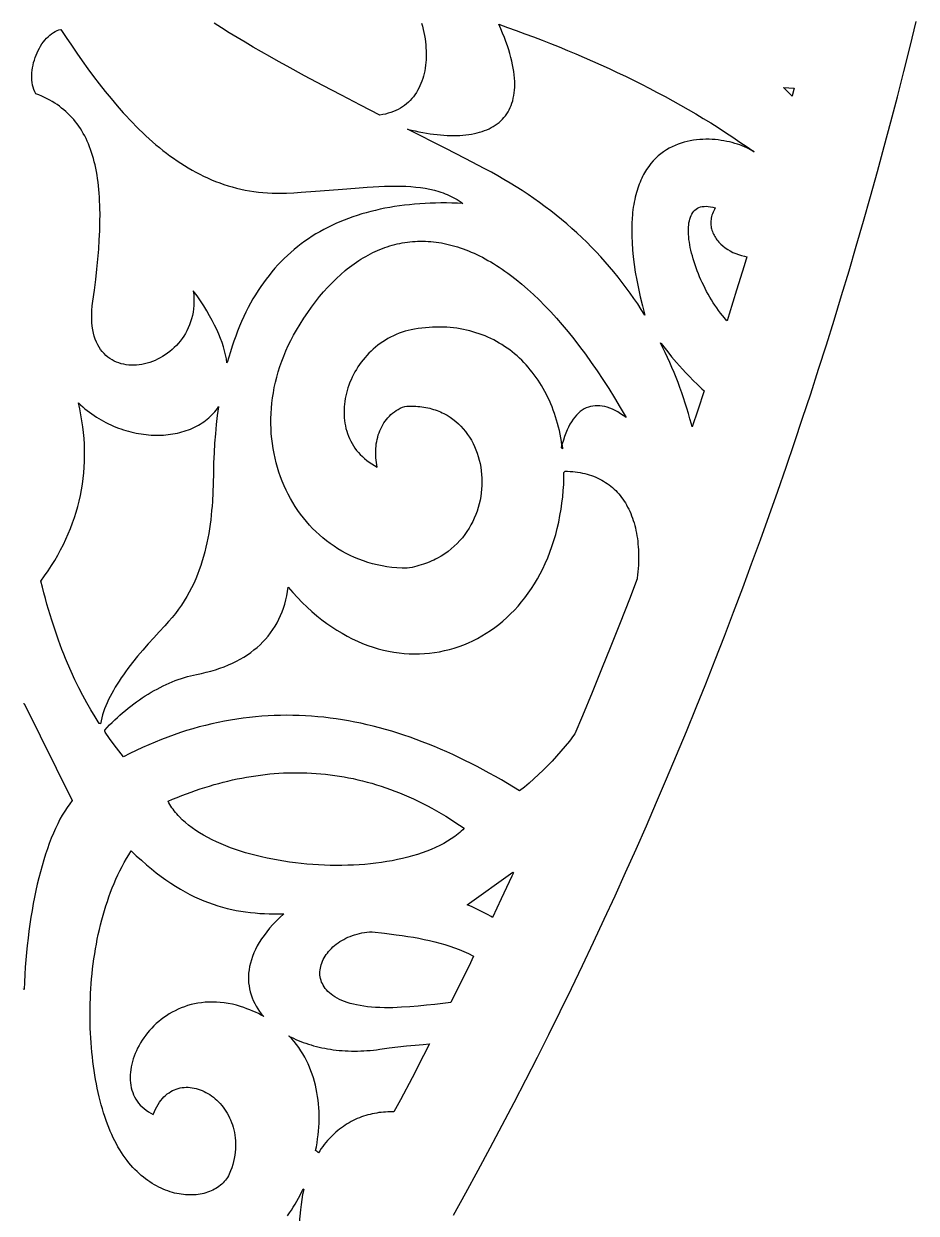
# Model space of a CAD drawing. Extents: x -204 to 204, y -600 to 600.
# Drawn here: x 0 to 175, y -475.9 to -242.7 of the extents above; entities that cross this region are included whole.
import ezdxf

# ---------------------------------------------------------------- set-up
doc = ezdxf.new("R2010")
doc.units = 0
doc.header["$MEASUREMENT"] = 0
doc.layers.add('LAYER_1', color=18, linetype='CONTINUOUS')

msp = doc.modelspace()

# ---------------------------------------------------------------- linework, layer by layer
at = {"layer": 'LAYER_1'}
for points in [[(78.03, -242.52), (78.19, -243.14), (78.35, -243.75), (78.48, -244.36), (78.6, -244.97), (78.7, -245.58), (78.78, -246.18), (78.84, -246.78), (78.89, -247.38), (78.92, -247.96), (78.93, -248.55), (78.93, -249.12), (78.91, -249.69), (78.87, -250.25), (78.81, -250.8), (78.73, -251.34), (78.64, -251.88), (78.53, -252.4), (78.4, -252.91), (78.25, -253.41), (78.09, -253.9), (77.91, -254.38), (77.71, -254.85), (77.49, -255.3), (77.25, -255.73), (77, -256.16), (76.72, -256.56), (76.43, -256.95), (76.12, -257.33), (75.79, -257.69), (75.45, -258.03), (75.08, -258.35), (74.7, -258.65), (74.29, -258.94), (73.87, -259.2), (73.43, -259.45), (72.98, -259.67), (72.5, -259.88), (72, -260.06), (71.49, -260.21), (70.95, -260.35), (70.4, -260.46), (69.83, -260.55), (66.03, -258.6), (62.3, -256.67), (58.65, -254.76), (55.09, -252.87), (51.63, -250.98), (49.93, -250.04), (48.26, -249.1), (46.61, -248.16), (44.99, -247.22), (43.4, -246.28), (41.84, -245.34), (40.3, -244.4), (38.8, -243.46), (37.32, -242.51)], [(84.29, -476.29), (86.72, -471.91), (89.12, -467.51), (91.49, -463.1), (93.84, -458.68), (96.17, -454.25), (98.47, -449.79), (100.74, -445.33), (102.99, -440.85), (105.22, -436.36), (107.42, -431.85), (109.59, -427.33), (111.74, -422.8), (113.87, -418.25), (115.97, -413.69), (118.05, -409.12), (120.1, -404.53), (122.12, -399.94), (124.13, -395.33), (126.1, -390.71), (128.05, -386.07), (129.98, -381.43), (131.88, -376.77), (133.76, -372.1), (135.61, -367.42), (137.44, -362.73), (139.24, -358.02), (141.02, -353.31), (142.77, -348.58), (144.5, -343.85), (146.21, -339.1), (147.88, -334.35), (149.54, -329.58), (151.17, -324.8), (152.77, -320.01), (154.35, -315.22), (155.9, -310.41), (157.43, -305.6), (158.94, -300.77), (160.42, -295.94), (161.87, -291.09), (163.3, -286.24), (164.71, -281.38), (166.09, -276.51), (167.44, -271.63), (168.77, -266.75), (170.08, -261.85), (171.36, -256.95), (172.61, -252.04), (173.84, -247.13), (175.05, -242.2)], [(-0.06, -375.96), (0, -375.97), (0.06, -375.96), (0.06, -375.97), (0.06, -375.96), (9.52, -394.99), (9.01, -395.64), (8.52, -396.33), (8.03, -397.07), (7.56, -397.85), (7.1, -398.68), (6.66, -399.55), (6.23, -400.45), (5.81, -401.4), (5.4, -402.38), (5.01, -403.39), (4.63, -404.44), (4.26, -405.53), (3.91, -406.64), (3.58, -407.79), (3.25, -408.96), (2.94, -410.16), (2.65, -411.39), (2.37, -412.64), (2.1, -413.92), (1.85, -415.22), (1.62, -416.54), (1.4, -417.87), (1.19, -419.23), (1, -420.61), (0.83, -422), (0.67, -423.4), (0.53, -424.82), (0.4, -426.25), (0.29, -427.68), (0.2, -429.13), (0.12, -430.59), (0.06, -432.05), (0.06, -431.93), (0, -432.05), (-0.06, -431.93)], [(51.76, -476.42), (52.14, -475.87), (52.51, -475.32), (52.86, -474.75), (53.21, -474.17), (53.55, -473.59), (53.87, -473), (54.18, -472.4), (54.49, -471.79), (54.78, -471.17), (54.91, -471.31), (54.7, -472.25), (54.53, -473.22), (54.38, -474.21), (54.25, -475.24), (53.42, -483.39)]]:
    msp.add_lwpolyline(points, dxfattribs=at)
for points in [[(8.31, -245.32), (9.35, -246.87), (10.41, -248.41), (11.48, -249.94), (12.57, -251.46), (13.68, -252.96), (14.8, -254.44), (15.95, -255.9), (17.12, -257.33), (18.3, -258.73), (19.51, -260.1), (20.12, -260.78), (20.74, -261.44), (21.37, -262.09), (22, -262.74), (22.64, -263.37), (23.28, -263.99), (23.93, -264.6), (24.59, -265.2), (25.25, -265.79), (25.92, -266.37), (26.59, -266.93), (27.28, -267.48), (27.97, -268.01), (28.67, -268.53), (29.37, -269.04), (30.08, -269.53), (30.8, -270.01), (31.53, -270.47), (32.26, -270.92), (33.01, -271.35), (33.76, -271.76), (34.51, -272.15), (35.28, -272.53), (36.06, -272.89), (36.84, -273.23), (37.63, -273.56), (38.43, -273.86), (39.24, -274.15), (40.06, -274.41), (40.88, -274.65), (41.72, -274.88), (42.56, -275.08), (43.42, -275.26), (44.28, -275.42), (45.15, -275.56), (46.03, -275.67), (46.92, -275.76), (47.82, -275.83), (48.74, -275.87), (49.66, -275.89), (50.59, -275.89), (51.53, -275.86), (52.99, -275.78), (54.43, -275.7), (57.22, -275.51), (59.91, -275.3), (62.49, -275.08), (64.97, -274.88), (67.35, -274.71), (68.5, -274.63), (69.63, -274.57), (70.73, -274.53), (71.81, -274.5), (72.87, -274.49), (73.91, -274.5), (74.92, -274.53), (75.91, -274.59), (76.88, -274.67), (77.82, -274.78), (78.75, -274.92), (79.65, -275.1), (80.53, -275.3), (81.39, -275.55), (81.82, -275.68), (82.23, -275.83), (82.65, -275.98), (83.06, -276.15), (83.46, -276.33), (83.86, -276.51), (84.25, -276.71), (84.64, -276.92), (85.02, -277.14), (85.4, -277.37), (85.78, -277.62), (86.15, -277.87), (85.05, -277.83), (83.97, -277.81), (82.89, -277.8), (81.83, -277.8), (80.77, -277.82), (79.73, -277.85), (78.7, -277.9), (77.67, -277.96), (76.66, -278.04), (75.66, -278.14), (74.67, -278.25), (73.7, -278.37), (72.73, -278.51), (71.77, -278.67), (70.83, -278.84), (69.9, -279.03), (68.97, -279.24), (68.06, -279.46), (67.16, -279.7), (66.28, -279.95), (65.4, -280.22), (64.54, -280.51), (63.69, -280.82), (62.85, -281.14), (62.02, -281.48), (61.2, -281.83), (60.4, -282.21), (59.61, -282.6), (58.83, -283), (58.06, -283.43), (57.31, -283.87), (56.57, -284.33), (55.84, -284.81), (55.12, -285.31), (54.42, -285.82), (53.73, -286.36), (53.05, -286.91), (52.38, -287.48), (51.73, -288.07), (51.09, -288.67), (50.47, -289.3), (49.86, -289.94), (49.26, -290.61), (48.67, -291.29), (48.1, -291.99), (47.54, -292.71), (47, -293.45), (46.47, -294.21), (45.95, -294.99), (45.45, -295.79), (44.96, -296.61), (44.49, -297.45), (44.03, -298.31), (43.58, -299.19), (43.15, -300.09), (42.73, -301.01), (42.33, -301.95), (41.94, -302.91), (41.57, -303.89), (41.21, -304.89), (40.86, -305.91), (40.53, -306.96), (40.22, -308.02), (39.92, -309.11), (39.86, -309.12), (39.74, -308.37), (39.58, -307.6), (39.39, -306.82), (39.16, -306.02), (38.89, -305.19), (38.59, -304.36), (38.24, -303.5), (37.86, -302.63), (37.43, -301.73), (36.97, -300.83), (36.46, -299.9), (35.9, -298.96), (35.31, -297.99), (34.66, -297.02), (33.98, -296.02), (33.24, -295.01), (33.33, -295.75), (33.37, -296.48), (33.38, -297.19), (33.35, -297.89), (33.29, -298.57), (33.2, -299.23), (33.07, -299.88), (32.91, -300.51), (32.73, -301.12), (32.51, -301.71), (32.27, -302.28), (32, -302.84), (31.71, -303.38), (31.39, -303.89), (31.06, -304.39), (30.7, -304.87), (30.32, -305.32), (29.93, -305.76), (29.51, -306.17), (29.08, -306.56), (28.64, -306.93), (28.18, -307.28), (27.71, -307.6), (27.24, -307.91), (26.75, -308.18), (26.25, -308.44), (25.75, -308.67), (25.24, -308.88), (24.72, -309.06), (24.2, -309.21), (23.68, -309.34), (23.16, -309.45), (22.64, -309.53), (22.12, -309.58), (21.61, -309.61), (21.1, -309.6), (20.59, -309.58), (20.09, -309.52), (19.6, -309.43), (19.12, -309.32), (18.65, -309.17), (18.19, -309), (17.74, -308.8), (17.31, -308.57), (16.89, -308.31), (16.49, -308.01), (16.1, -307.69), (15.74, -307.33), (15.4, -306.94), (15.08, -306.52), (14.78, -306.07), (14.5, -305.59), (14.25, -305.07), (14.03, -304.52), (13.83, -303.93), (13.67, -303.31), (13.53, -302.66), (13.43, -301.97), (13.36, -301.24), (13.32, -300.48), (13.32, -299.69), (13.36, -298.86), (13.43, -297.99), (13.54, -297.08), (13.84, -294.92), (14.1, -292.82), (14.33, -290.78), (14.53, -288.8), (14.69, -286.88), (14.81, -285.03), (14.89, -283.24), (14.94, -281.5), (14.95, -279.83), (14.94, -279.01), (14.91, -278.21), (14.88, -277.42), (14.84, -276.65), (14.79, -275.89), (14.73, -275.15), (14.65, -274.42), (14.57, -273.71), (14.47, -273.01), (14.37, -272.32), (14.25, -271.65), (14.12, -270.99), (13.98, -270.34), (13.83, -269.71), (13.67, -269.09), (13.5, -268.49), (13.31, -267.9), (13.11, -267.32), (12.91, -266.76), (12.68, -266.21), (12.45, -265.67), (12.21, -265.15), (11.95, -264.64), (11.68, -264.14), (11.4, -263.66), (11.1, -263.18), (10.79, -262.73), (10.47, -262.28), (10.14, -261.85), (9.79, -261.43), (9.43, -261.02), (9.06, -260.62), (8.67, -260.24), (8.27, -259.87), (7.86, -259.51), (7.43, -259.17), (6.99, -258.83), (6.53, -258.51), (6.06, -258.2), (5.58, -257.91), (5.08, -257.62), (4.57, -257.35), (4.05, -257.09), (3.51, -256.84), (2.95, -256.6), (2.38, -256.37), (2.17, -255.97), (2, -255.55), (1.86, -255.11), (1.74, -254.66), (1.66, -254.19), (1.6, -253.72), (1.57, -253.24), (1.57, -252.75), (1.59, -252.25), (1.64, -251.76), (1.71, -251.26), (1.81, -250.76), (1.93, -250.26), (2.07, -249.77), (2.23, -249.29), (2.41, -248.81), (2.61, -248.34), (2.82, -247.89), (3.06, -247.44), (3.31, -247.02), (3.57, -246.61), (3.85, -246.22), (4.15, -245.85), (4.46, -245.5), (4.78, -245.18), (5.11, -244.88), (5.45, -244.62), (5.8, -244.38), (6.16, -244.18), (6.53, -244), (6.9, -243.87), (7.28, -243.77)], [(94.89, -243.36), (96.6, -243.97), (98.29, -244.6), (99.98, -245.23), (101.67, -245.88), (103.34, -246.53), (105, -247.2), (106.66, -247.88), (108.31, -248.57), (109.95, -249.27), (111.58, -249.98), (113.2, -250.71), (114.81, -251.44), (116.41, -252.19), (118, -252.95), (119.58, -253.72), (121.14, -254.5), (122.7, -255.3), (124.25, -256.11), (125.78, -256.93), (127.31, -257.76), (128.82, -258.6), (130.32, -259.46), (131.81, -260.33), (133.28, -261.22), (134.75, -262.11), (136.2, -263.02), (137.63, -263.95), (139.06, -264.89), (140.47, -265.84), (141.86, -266.8), (143.24, -267.78), (142.92, -267.57), (142.57, -267.37), (142.19, -267.16), (141.8, -266.97), (141.37, -266.78), (140.93, -266.6), (140.47, -266.42), (139.98, -266.26), (139.49, -266.1), (138.97, -265.96), (138.44, -265.83), (137.89, -265.71), (137.34, -265.6), (136.77, -265.51), (136.19, -265.43), (135.6, -265.37), (135.01, -265.33), (134.41, -265.31), (133.8, -265.3), (133.19, -265.32), (132.58, -265.35), (131.97, -265.41), (131.35, -265.49), (130.74, -265.6), (130.13, -265.73), (129.53, -265.88), (128.93, -266.06), (128.33, -266.27), (127.75, -266.51), (127.17, -266.77), (126.6, -267.07), (126.05, -267.4), (125.5, -267.75), (124.97, -268.15), (124.46, -268.57), (123.96, -269.03), (123.48, -269.53), (123.02, -270.06), (122.58, -270.63), (122.16, -271.24), (121.96, -271.56), (121.76, -271.89), (121.58, -272.23), (121.39, -272.58), (121.22, -272.94), (121.05, -273.31), (120.88, -273.69), (120.72, -274.08), (120.57, -274.48), (120.43, -274.9), (120.3, -275.32), (120.17, -275.76), (120.05, -276.2), (119.93, -276.66), (119.83, -277.13), (119.73, -277.61), (119.64, -278.1), (119.56, -278.61), (119.49, -279.12), (119.43, -279.65), (119.37, -280.19), (119.33, -280.74), (119.27, -281.89), (119.24, -283.08), (119.25, -284.32), (119.31, -285.62), (119.4, -286.97), (119.54, -288.37), (119.73, -289.83), (119.95, -291.34), (120.23, -292.91), (120.55, -294.54), (120.92, -296.23), (121.35, -297.98), (121.82, -299.78), (121.13, -298.69), (120.42, -297.6), (119.69, -296.53), (118.94, -295.46), (118.17, -294.41), (117.39, -293.37), (116.58, -292.35), (115.76, -291.33), (114.92, -290.33), (114.06, -289.34), (113.18, -288.36), (112.28, -287.4), (111.36, -286.45), (110.43, -285.51), (109.47, -284.59), (108.5, -283.68), (107.51, -282.79), (106.5, -281.9), (105.47, -281.04), (104.42, -280.18), (103.36, -279.34), (102.28, -278.52), (101.18, -277.71), (100.06, -276.91), (98.92, -276.13), (97.76, -275.37), (96.59, -274.62), (95.4, -273.88), (94.19, -273.17), (92.96, -272.46), (91.71, -271.78), (90.45, -271.11), (86.59, -269.1), (82.76, -267.14), (75.26, -263.32), (75.26, -263.32), (76.02, -263.5), (76.77, -263.67), (77.52, -263.83), (78.25, -263.97), (78.97, -264.1), (79.68, -264.21), (80.38, -264.31), (81.07, -264.39), (81.74, -264.46), (82.41, -264.51), (83.07, -264.55), (83.71, -264.57), (84.34, -264.58), (84.96, -264.57), (85.56, -264.55), (86.15, -264.51), (86.73, -264.45), (87.29, -264.38), (87.84, -264.29), (88.38, -264.19), (88.9, -264.07), (89.4, -263.93), (89.89, -263.78), (90.37, -263.61), (90.82, -263.43), (91.27, -263.23), (91.69, -263.01), (92.1, -262.78), (92.49, -262.53), (92.87, -262.26), (93.22, -261.98), (93.56, -261.68), (93.88, -261.36), (94.19, -261.03), (94.47, -260.68), (94.73, -260.31), (94.98, -259.93), (95.2, -259.52), (95.41, -259.1), (95.59, -258.67), (95.76, -258.21), (95.9, -257.74), (96.02, -257.25), (96.12, -256.74), (96.2, -256.22), (96.26, -255.67), (96.29, -255.11), (96.31, -254.53), (96.3, -253.94), (96.26, -253.32), (96.2, -252.69), (96.12, -252.03), (96.02, -251.36), (95.89, -250.68), (95.73, -249.97), (95.55, -249.24), (95.35, -248.5), (95.12, -247.73), (94.86, -246.95), (94.58, -246.15), (94.27, -245.33), (93.93, -244.49), (93.57, -243.63), (93.18, -242.75)], [(151.12, -255.31), (150.74, -256.75), (150.71, -256.84), (150.67, -256.8), (149.84, -256), (149.01, -255.18)], [(134.25, -278.47), (134.68, -278.53), (135.14, -278.63), (135.63, -278.77), (135.47, -279.06), (135.32, -279.35), (135.2, -279.63), (135.09, -279.92), (134.99, -280.2), (134.92, -280.48), (134.86, -280.76), (134.81, -281.04), (134.78, -281.31), (134.77, -281.59), (134.77, -281.86), (134.79, -282.12), (134.82, -282.38), (134.86, -282.64), (134.92, -282.9), (134.99, -283.15), (135.07, -283.4), (135.16, -283.65), (135.27, -283.89), (135.39, -284.13), (135.52, -284.36), (135.66, -284.59), (135.81, -284.81), (135.97, -285.03), (136.14, -285.24), (136.32, -285.45), (136.51, -285.65), (136.71, -285.85), (137.13, -286.22), (137.59, -286.58), (138.07, -286.9), (138.58, -287.21), (139.11, -287.48), (139.65, -287.72), (140.22, -287.93), (140.8, -288.11), (141.39, -288.26), (141.81, -288.34), (141.28, -290.13), (139.83, -294.87), (138.35, -299.59), (137.94, -300.9), (137.8, -300.76), (137.42, -300.31), (137.03, -299.85), (136.66, -299.38), (136.29, -298.89), (135.93, -298.39), (135.58, -297.87), (135.23, -297.35), (134.9, -296.81), (134.57, -296.26), (134.25, -295.71), (133.94, -295.14), (133.65, -294.58), (133.36, -294), (133.08, -293.42), (132.82, -292.84), (132.56, -292.26), (132.32, -291.67), (132.09, -291.09), (131.87, -290.5), (131.67, -289.92), (131.48, -289.34), (131.3, -288.76), (131.14, -288.19), (130.99, -287.63), (130.86, -287.07), (130.74, -286.52), (130.63, -285.98), (130.55, -285.45), (130.48, -284.93), (130.42, -284.42), (130.39, -283.93), (130.37, -283.45), (130.37, -282.99), (130.39, -282.54), (130.42, -282.11), (130.48, -281.7), (130.55, -281.31), (130.65, -280.94), (130.76, -280.59), (130.89, -280.26), (131.05, -279.96), (131.23, -279.68), (131.43, -279.42), (131.65, -279.2), (131.89, -279), (132.16, -278.83), (132.44, -278.69), (132.76, -278.58), (133.09, -278.5), (133.45, -278.46), (133.84, -278.45)], [(78.28, -285.3), (78.79, -285.31), (79.3, -285.33), (79.82, -285.37), (80.34, -285.42), (80.86, -285.48), (81.38, -285.55), (81.91, -285.64), (82.43, -285.74), (82.96, -285.85), (83.49, -285.98), (84.02, -286.11), (84.55, -286.26), (85.08, -286.42), (85.62, -286.6), (86.16, -286.78), (86.69, -286.98), (87.23, -287.2), (87.77, -287.42), (88.32, -287.66), (88.86, -287.91), (89.41, -288.18), (89.95, -288.45), (90.5, -288.74), (91.05, -289.05), (91.6, -289.36), (92.15, -289.69), (92.7, -290.04), (93.25, -290.39), (93.81, -290.76), (94.36, -291.15), (94.92, -291.54), (95.47, -291.95), (96.59, -292.81), (97.71, -293.73), (98.83, -294.7), (99.96, -295.72), (101.09, -296.8), (102.22, -297.94), (103.35, -299.13), (104.48, -300.38), (105.62, -301.68), (106.76, -303.05), (107.89, -304.46), (109.03, -305.94), (110.17, -307.48), (111.31, -309.07), (112.46, -310.72), (113.6, -312.43), (114.74, -314.2), (115.87, -316.03), (117.01, -317.92), (118.15, -319.87), (117.6, -319.48), (117.06, -319.12), (116.52, -318.79), (115.99, -318.51), (115.47, -318.26), (114.96, -318.05), (114.45, -317.87), (113.95, -317.74), (113.47, -317.64), (112.99, -317.58), (112.52, -317.55), (112.06, -317.57), (111.61, -317.62), (111.17, -317.71), (110.74, -317.84), (110.33, -318), (109.92, -318.2), (109.53, -318.44), (109.15, -318.72), (108.78, -319.04), (108.42, -319.39), (108.08, -319.79), (107.75, -320.22), (107.43, -320.69), (107.13, -321.19), (106.84, -321.74), (106.57, -322.32), (106.31, -322.94), (106.07, -323.6), (105.84, -324.3), (105.63, -325.04), (105.57, -325.27), (105.47, -324.56), (105.34, -323.85), (105.2, -323.14), (105.05, -322.44), (104.88, -321.74), (104.7, -321.06), (104.51, -320.39), (104.31, -319.72), (104.09, -319.07), (103.86, -318.42), (103.61, -317.79), (103.36, -317.16), (103.09, -316.54), (102.81, -315.94), (102.52, -315.34), (102.21, -314.76), (101.89, -314.19), (101.56, -313.62), (101.22, -313.07), (100.87, -312.53), (100.51, -312), (100.14, -311.49), (99.75, -310.98), (99.35, -310.49), (98.95, -310.01), (98.53, -309.54), (98.1, -309.09), (97.66, -308.64), (97.21, -308.21), (96.75, -307.8), (96.28, -307.39), (95.8, -307), (95.31, -306.63), (94.81, -306.26), (94.3, -305.92), (93.78, -305.58), (93.25, -305.26), (92.71, -304.96), (92.17, -304.67), (91.61, -304.39), (91.05, -304.13), (90.47, -303.88), (89.89, -303.65), (89.3, -303.44), (88.7, -303.24), (88.09, -303.06), (87.48, -302.89), (86.85, -302.74), (86.22, -302.6), (85.58, -302.49), (84.94, -302.38), (84.28, -302.3), (83.62, -302.23), (82.95, -302.18), (82.27, -302.15), (81.59, -302.14), (80.9, -302.14), (80.2, -302.16), (79.5, -302.2), (78.79, -302.26), (78.07, -302.34), (77.35, -302.43), (76.62, -302.55), (75.99, -302.66), (75.38, -302.81), (74.78, -302.97), (74.19, -303.15), (73.61, -303.36), (73.05, -303.59), (72.5, -303.84), (71.96, -304.1), (71.43, -304.39), (70.92, -304.69), (70.42, -305.01), (69.93, -305.35), (69.46, -305.7), (69, -306.07), (68.55, -306.45), (68.12, -306.84), (67.71, -307.25), (67.31, -307.68), (66.93, -308.11), (66.56, -308.56), (66.2, -309.01), (65.87, -309.48), (65.55, -309.96), (65.24, -310.44), (64.95, -310.93), (64.68, -311.43), (64.43, -311.94), (64.19, -312.46), (63.98, -312.97), (63.77, -313.5), (63.59, -314.03), (63.43, -314.56), (63.28, -315.09), (63.16, -315.63), (63.05, -316.17), (62.96, -316.71), (62.89, -317.25), (62.85, -317.79), (62.82, -318.33), (62.81, -318.87), (62.82, -319.4), (62.86, -319.94), (62.91, -320.47), (62.99, -320.99), (63.08, -321.51), (63.2, -322.03), (63.34, -322.53), (63.51, -323.04), (63.69, -323.53), (63.9, -324.02), (64.13, -324.5), (64.38, -324.96), (64.66, -325.42), (64.96, -325.87), (65.29, -326.31), (65.64, -326.73), (66.01, -327.14), (66.41, -327.54), (66.83, -327.92), (67.28, -328.29), (67.75, -328.65), (68.25, -328.99), (68.78, -329.31), (69.33, -329.62), (69.24, -329.16), (69.16, -328.7), (69.11, -328.24), (69.07, -327.78), (69.04, -327.32), (69.03, -326.86), (69.04, -326.4), (69.06, -325.94), (69.1, -325.49), (69.15, -325.04), (69.23, -324.6), (69.32, -324.16), (69.42, -323.73), (69.54, -323.3), (69.68, -322.89), (69.84, -322.48), (70.01, -322.08), (70.2, -321.69), (70.41, -321.31), (70.63, -320.94), (70.88, -320.59), (71.14, -320.24), (71.41, -319.92), (71.71, -319.6), (72.02, -319.3), (72.35, -319.02), (72.7, -318.75), (73.07, -318.5), (73.45, -318.27), (73.85, -318.06), (74.28, -317.86), (74.72, -317.69), (75.16, -317.66), (75.6, -317.65), (76.03, -317.64), (76.46, -317.65), (76.88, -317.67), (77.29, -317.69), (77.7, -317.73), (78.1, -317.78), (78.49, -317.84), (78.88, -317.91), (79.26, -317.98), (79.63, -318.07), (80, -318.17), (80.36, -318.28), (80.72, -318.39), (81.07, -318.52), (81.41, -318.65), (81.74, -318.79), (82.07, -318.94), (82.39, -319.1), (83.02, -319.44), (83.62, -319.81), (84.19, -320.21), (84.74, -320.64), (85.25, -321.1), (85.75, -321.58), (86.21, -322.09), (86.65, -322.62), (87.06, -323.18), (87.44, -323.75), (87.79, -324.34), (88.12, -324.95), (88.42, -325.58), (88.69, -326.22), (88.93, -326.88), (89.15, -327.55), (89.34, -328.23), (89.49, -328.92), (89.62, -329.62), (89.73, -330.33), (89.8, -331.04), (89.84, -331.76), (89.86, -332.48), (89.84, -333.21), (89.8, -333.93), (89.72, -334.65), (89.62, -335.38), (89.49, -336.1), (89.32, -336.81), (89.13, -337.52), (88.91, -338.22), (88.65, -338.92), (88.37, -339.6), (88.06, -340.28), (87.71, -340.94), (87.34, -341.59), (86.93, -342.22), (86.5, -342.84), (86.03, -343.44), (85.53, -344.02), (85, -344.58), (84.44, -345.12), (83.85, -345.63), (83.22, -346.13), (82.56, -346.59), (81.88, -347.04), (81.16, -347.45), (80.78, -347.64), (80.4, -347.83), (80.01, -348.01), (79.62, -348.18), (79.21, -348.35), (78.8, -348.5), (78.38, -348.65), (77.95, -348.79), (77.51, -348.92), (77.07, -349.04), (76.62, -349.16), (76.15, -349.26), (75.68, -349.36), (75.21, -349.44), (74.19, -349.42), (73.19, -349.36), (72.2, -349.26), (71.23, -349.13), (70.28, -348.97), (69.33, -348.77), (68.41, -348.54), (67.5, -348.28), (66.61, -347.99), (65.73, -347.67), (64.87, -347.31), (64.03, -346.93), (63.21, -346.52), (62.4, -346.08), (61.62, -345.61), (60.85, -345.11), (60.1, -344.59), (59.37, -344.05), (58.66, -343.48), (57.98, -342.88), (57.31, -342.26), (56.66, -341.62), (56.04, -340.96), (55.44, -340.27), (54.86, -339.57), (54.3, -338.84), (53.76, -338.09), (53.25, -337.33), (52.77, -336.55), (52.3, -335.75), (51.87, -334.93), (51.45, -334.1), (51.06, -333.25), (50.7, -332.38), (50.36, -331.5), (50.05, -330.61), (49.77, -329.7), (49.51, -328.79), (49.28, -327.86), (49.08, -326.92), (48.9, -325.97), (48.76, -325), (48.64, -324.03), (48.55, -323.06), (48.5, -322.07), (48.47, -321.08), (48.47, -320.08), (48.5, -319.07), (48.57, -318.06), (48.66, -317.05), (48.79, -316.03), (48.95, -315.01), (49.14, -313.98), (49.36, -312.96), (49.62, -311.93), (49.91, -310.9), (50.24, -309.87), (50.59, -308.85), (50.99, -307.82), (51.42, -306.8), (51.88, -305.78), (52.38, -304.76), (52.92, -303.75), (53.49, -302.74), (54.21, -301.54), (54.94, -300.39), (55.69, -299.27), (56.46, -298.2), (57.23, -297.16), (58.02, -296.17), (58.82, -295.21), (59.64, -294.3), (60.47, -293.43), (61.31, -292.6), (62.16, -291.82), (63.03, -291.07), (63.46, -290.72), (63.9, -290.38), (64.35, -290.04), (64.79, -289.72), (65.24, -289.41), (65.69, -289.11), (66.14, -288.82), (66.6, -288.54), (67.06, -288.27), (67.52, -288.02), (67.99, -287.77), (68.45, -287.54), (68.92, -287.32), (69.39, -287.1), (69.87, -286.9), (70.34, -286.72), (70.82, -286.54), (71.3, -286.37), (71.79, -286.22), (72.27, -286.08), (72.76, -285.95), (73.25, -285.83), (73.75, -285.72), (74.24, -285.63), (74.74, -285.54), (75.24, -285.47), (75.74, -285.41), (76.24, -285.37), (76.75, -285.33), (77.25, -285.31), (77.76, -285.29)], [(124.94, -305.26), (125.02, -305.34), (125.29, -305.68), (126.31, -307.01), (127.08, -307.98), (128.04, -309.11), (128.59, -309.74), (129.19, -310.41), (129.85, -311.11), (130.55, -311.84), (131.31, -312.61), (132.13, -313.4), (133, -314.22), (133.48, -314.65), (132.22, -318.4), (131.08, -321.73), (130.94, -321.16), (130.66, -320.12), (130.36, -319.08), (130.06, -318.05), (129.74, -317.03), (129.4, -316.01), (129.06, -315), (128.7, -314), (128.33, -313), (127.94, -312.01), (127.55, -311.02), (127.14, -310.04), (126.71, -309.07), (126.28, -308.1), (125.83, -307.14), (125.37, -306.19), (124.89, -305.25), (124.91, -305.25)], [(11.13, -317.41), (11.55, -317.78), (11.99, -318.15), (12.43, -318.5), (12.87, -318.84), (13.32, -319.16), (13.78, -319.48), (14.24, -319.78), (14.7, -320.07), (15.17, -320.34), (15.65, -320.6), (16.12, -320.86), (16.61, -321.1), (17.09, -321.32), (17.57, -321.54), (18.06, -321.74), (18.55, -321.93), (19.05, -322.11), (19.54, -322.27), (20.04, -322.43), (20.53, -322.57), (21.03, -322.7), (21.52, -322.82), (22.02, -322.92), (22.52, -323.02), (23.01, -323.1), (23.51, -323.17), (24, -323.23), (24.49, -323.27), (24.98, -323.31), (25.47, -323.33), (25.95, -323.34), (26.43, -323.34), (26.91, -323.33), (27.39, -323.31), (27.86, -323.27), (28.32, -323.22), (28.79, -323.17), (29.24, -323.1), (29.7, -323.01), (30.14, -322.92), (30.58, -322.82), (31.02, -322.7), (31.45, -322.58), (31.87, -322.44), (32.29, -322.29), (32.69, -322.13), (33.09, -321.96), (33.49, -321.78), (33.87, -321.59), (34.25, -321.38), (34.61, -321.17), (34.97, -320.94), (35.32, -320.7), (35.66, -320.45), (35.98, -320.19), (36.3, -319.92), (36.61, -319.64), (36.9, -319.35), (37.19, -319.05), (37.46, -318.74), (37.72, -318.41), (37.97, -318.08), (38.18, -317.77), (37.95, -319.46), (37.75, -321.24), (37.58, -323.06), (37.43, -324.93), (37.32, -326.83), (37.24, -328.78), (37.18, -330.77), (37.16, -332.81), (37.09, -334.56), (36.99, -336.33), (36.93, -337.23), (36.85, -338.12), (36.77, -339.02), (36.67, -339.91), (36.55, -340.81), (36.42, -341.71), (36.28, -342.61), (36.12, -343.52), (35.93, -344.42), (35.74, -345.31), (35.52, -346.21), (35.27, -347.11), (35.01, -348), (34.72, -348.89), (34.41, -349.77), (34.08, -350.65), (33.72, -351.53), (33.33, -352.4), (32.91, -353.26), (32.46, -354.12), (31.98, -354.97), (31.47, -355.82), (30.93, -356.65), (30.35, -357.48), (29.74, -358.3), (29.09, -359.11), (28.41, -359.91), (27.69, -360.7), (26.58, -361.88), (25.48, -363.07), (24.4, -364.28), (23.35, -365.48), (22.33, -366.7), (21.35, -367.91), (20.42, -369.13), (19.97, -369.74), (19.53, -370.35), (19.11, -370.96), (18.71, -371.57), (18.32, -372.18), (17.94, -372.79), (17.59, -373.39), (17.25, -374), (16.93, -374.61), (16.63, -375.21), (16.35, -375.81), (16.09, -376.42), (15.86, -377.02), (15.64, -377.61), (15.45, -378.21), (15.29, -378.8), (15.15, -379.39), (15.03, -379.98), (14.91, -379.91), (14.79, -379.86), (13.97, -378.56), (13.15, -377.21), (12.35, -375.82), (11.57, -374.38), (10.79, -372.88), (10.03, -371.33), (9.29, -369.71), (8.56, -368.03), (8.2, -367.17), (7.84, -366.29), (7.49, -365.39), (7.15, -364.47), (6.81, -363.54), (6.47, -362.59), (6.14, -361.61), (5.81, -360.62), (5.48, -359.61), (5.16, -358.58), (4.85, -357.53), (4.54, -356.46), (4.24, -355.37), (3.94, -354.26), (3.65, -353.12), (3.36, -351.96), (4.08, -350.95), (4.78, -349.94), (5.44, -348.91), (6.06, -347.89), (6.66, -346.86), (7.23, -345.82), (7.76, -344.78), (8.26, -343.73), (8.73, -342.68), (9.16, -341.62), (9.57, -340.56), (9.94, -339.49), (10.28, -338.41), (10.59, -337.34), (10.87, -336.25), (11.12, -335.16), (11.33, -334.07), (11.51, -332.97), (11.66, -331.86), (11.78, -330.75), (11.87, -329.64), (11.92, -328.51), (11.94, -327.39), (11.93, -326.26), (11.89, -325.12), (11.82, -323.98), (11.71, -322.83), (11.58, -321.68), (11.41, -320.52), (11.21, -319.36), (10.97, -318.19), (10.71, -317.02)], [(38.21, -317.73), (38.18, -317.77), (38.19, -317.72)], [(105.58, -325.29), (105.67, -326.02), (105.44, -325.81), (105.57, -325.27)], [(106.67, -330.41), (107.18, -330.44), (107.67, -330.47), (108.16, -330.52), (108.64, -330.59), (109.11, -330.67), (109.58, -330.76), (110.03, -330.86), (110.48, -330.98), (110.92, -331.11), (111.34, -331.25), (111.77, -331.4), (112.18, -331.57), (112.58, -331.75), (112.97, -331.94), (113.36, -332.15), (113.74, -332.36), (114.1, -332.59), (114.46, -332.83), (114.81, -333.09), (115.15, -333.35), (115.48, -333.63), (115.8, -333.92), (116.11, -334.22), (116.41, -334.53), (116.7, -334.85), (116.98, -335.18), (117.25, -335.53), (117.51, -335.89), (117.76, -336.26), (118, -336.63), (118.23, -337.02), (118.45, -337.43), (118.66, -337.84), (118.86, -338.26), (119.05, -338.69), (119.23, -339.14), (119.4, -339.59), (119.55, -340.06), (119.7, -340.53), (119.84, -341.02), (119.96, -341.51), (120.07, -342.02), (120.18, -342.53), (120.27, -343.06), (120.35, -343.59), (120.42, -344.14), (120.47, -344.69), (120.52, -345.26), (120.55, -345.83), (120.58, -346.42), (120.59, -347.01), (120.59, -347.61), (120.57, -348.22), (120.55, -348.84), (120.51, -349.47), (120.46, -350.11), (120.4, -350.75), (120.33, -351.41), (120.32, -351.52), (118.79, -355.52), (117, -360.11), (115.18, -364.69), (113.35, -369.26), (111.49, -373.81), (109.6, -378.36), (108.12, -381.88), (107.83, -382.27), (107.02, -383.32), (106.19, -384.35), (105.35, -385.34), (104.49, -386.31), (103.63, -387.26), (102.75, -388.17), (101.85, -389.06), (100.95, -389.92), (100.04, -390.76), (99.12, -391.57), (98.19, -392.36), (97.25, -393.12), (96.06, -392.38), (94.88, -391.66), (93.69, -390.96), (92.5, -390.28), (91.31, -389.61), (90.12, -388.96), (88.93, -388.33), (87.74, -387.71), (86.54, -387.12), (85.35, -386.54), (84.16, -385.98), (82.96, -385.43), (81.76, -384.91), (80.57, -384.4), (79.37, -383.92), (78.17, -383.45), (76.97, -383), (75.77, -382.57), (74.57, -382.16), (73.37, -381.77), (72.17, -381.4), (70.96, -381.05), (69.76, -380.72), (68.55, -380.41), (67.35, -380.12), (66.14, -379.85), (64.93, -379.6), (63.72, -379.37), (62.51, -379.16), (61.3, -378.98), (60.09, -378.81), (58.88, -378.67), (57.66, -378.55), (56.45, -378.45), (55.23, -378.37), (54.02, -378.32), (52.8, -378.29), (51.58, -378.28), (50.36, -378.29), (49.14, -378.32), (47.92, -378.38), (46.7, -378.46), (45.47, -378.56), (44.25, -378.69), (43.02, -378.84), (41.8, -379.02), (40.57, -379.22), (39.34, -379.44), (38.11, -379.69), (36.88, -379.96), (35.65, -380.25), (34.41, -380.57), (33.18, -380.92), (31.94, -381.29), (30.71, -381.68), (29.47, -382.11), (28.23, -382.55), (26.99, -383.02), (25.75, -383.52), (24.51, -384.04), (23.26, -384.59), (22.02, -385.17), (20.77, -385.77), (19.53, -386.4), (18.62, -385.25), (17.72, -384.07), (16.83, -382.85), (15.95, -381.6), (15.92, -381.39), (15.88, -381.2), (16.36, -380.68), (16.84, -380.18), (17.33, -379.68), (17.84, -379.19), (18.35, -378.71), (18.86, -378.24), (19.39, -377.78), (19.92, -377.33), (20.46, -376.89), (21.01, -376.46), (21.56, -376.04), (22.12, -375.63), (22.68, -375.24), (23.25, -374.85), (23.82, -374.48), (24.4, -374.12), (24.98, -373.77), (25.56, -373.44), (26.15, -373.12), (26.74, -372.81), (27.33, -372.51), (27.92, -372.23), (28.52, -371.97), (29.11, -371.72), (29.71, -371.48), (30.31, -371.26), (30.91, -371.05), (31.51, -370.87), (32.11, -370.69), (32.7, -370.54), (33.3, -370.4), (33.9, -370.27), (34.86, -370.08), (35.8, -369.85), (36.71, -369.61), (37.6, -369.35), (38.47, -369.06), (39.31, -368.75), (40.13, -368.41), (40.93, -368.06), (41.7, -367.68), (42.44, -367.29), (43.16, -366.86), (43.85, -366.42), (44.51, -365.96), (45.15, -365.47), (45.76, -364.97), (46.35, -364.44), (46.91, -363.89), (47.44, -363.32), (47.94, -362.73), (48.42, -362.11), (48.86, -361.48), (49.28, -360.82), (49.67, -360.15), (50.03, -359.45), (50.37, -358.73), (50.67, -357.99), (50.94, -357.24), (51.19, -356.46), (51.4, -355.66), (51.58, -354.84), (51.74, -354), (51.86, -353.14), (52.77, -354.19), (53.69, -355.19), (54.62, -356.15), (55.57, -357.06), (56.52, -357.93), (57.49, -358.75), (58.46, -359.53), (59.44, -360.26), (60.43, -360.95), (61.42, -361.6), (62.42, -362.2), (63.43, -362.76), (64.44, -363.27), (65.45, -363.75), (66.46, -364.18), (67.48, -364.57), (68.5, -364.92), (69.52, -365.22), (70.54, -365.49), (71.56, -365.71), (72.58, -365.9), (73.6, -366.04), (74.61, -366.15), (75.62, -366.21), (76.63, -366.24), (77.63, -366.23), (78.62, -366.18), (79.61, -366.09), (80.59, -365.97), (81.57, -365.8), (82.53, -365.6), (83.49, -365.37), (84.44, -365.09), (85.37, -364.79), (86.29, -364.44), (87.21, -364.06), (88.11, -363.65), (88.99, -363.2), (89.86, -362.71), (90.72, -362.19), (91.56, -361.64), (92.38, -361.06), (93.19, -360.44), (93.98, -359.79), (94.75, -359.1), (95.5, -358.39), (96.23, -357.64), (96.95, -356.86), (97.64, -356.05), (98.3, -355.21), (98.95, -354.34), (99.57, -353.43), (100.16, -352.5), (100.74, -351.54), (101.28, -350.55), (101.8, -349.53), (102.3, -348.48), (102.76, -347.4), (103.2, -346.3), (103.6, -345.17), (103.98, -344.01), (104.33, -342.82), (104.64, -341.61), (104.92, -340.37), (105.17, -339.12), (105.39, -337.87), (105.57, -336.64), (105.71, -335.42), (105.83, -334.22), (105.9, -333.02), (105.95, -331.84), (105.96, -330.68), (106.16, -330.4)], [(54.6, -389.54), (55.52, -389.57), (56.43, -389.61), (57.34, -389.67), (58.25, -389.74), (59.16, -389.83), (60.07, -389.93), (60.98, -390.06), (61.9, -390.19), (62.81, -390.35), (63.72, -390.52), (64.63, -390.7), (65.54, -390.91), (66.45, -391.13), (67.36, -391.37), (68.27, -391.62), (69.18, -391.89), (70.09, -392.18), (71, -392.49), (71.91, -392.81), (72.81, -393.15), (73.72, -393.51), (74.63, -393.89), (75.54, -394.28), (76.44, -394.69), (77.35, -395.12), (78.25, -395.57), (79.16, -396.04), (80.06, -396.52), (80.97, -397.03), (81.87, -397.55), (82.77, -398.09), (83.67, -398.65), (84.57, -399.23), (85.47, -399.83), (86.37, -400.44), (86.09, -400.72), (85.8, -400.99), (85.5, -401.26), (85.18, -401.52), (84.53, -402.02), (83.85, -402.5), (83.12, -402.96), (82.37, -403.4), (81.58, -403.81), (80.77, -404.21), (79.92, -404.58), (79.05, -404.93), (78.14, -405.26), (77.22, -405.57), (76.27, -405.85), (75.3, -406.12), (74.31, -406.37), (73.29, -406.59), (72.26, -406.8), (71.22, -406.98), (70.15, -407.14), (69.08, -407.29), (67.99, -407.41), (66.88, -407.51), (65.77, -407.6), (64.65, -407.66), (63.53, -407.7), (62.39, -407.73), (61.25, -407.73), (60.11, -407.72), (58.97, -407.68), (57.83, -407.63), (56.68, -407.55), (55.54, -407.46), (54.4, -407.35), (53.27, -407.22), (52.14, -407.07), (51.03, -406.91), (49.92, -406.72), (48.82, -406.52), (47.73, -406.3), (46.65, -406.06), (45.59, -405.8), (44.55, -405.52), (43.52, -405.23), (42.51, -404.92), (41.52, -404.59), (40.55, -404.24), (39.61, -403.88), (38.69, -403.49), (37.79, -403.1), (36.92, -402.68), (36.08, -402.25), (35.27, -401.8), (34.49, -401.33), (33.74, -400.85), (33.02, -400.35), (32.34, -399.83), (31.69, -399.3), (31.09, -398.75), (30.52, -398.19), (30.25, -397.9), (29.99, -397.61), (29.74, -397.31), (29.5, -397.01), (29.27, -396.71), (29.06, -396.4), (28.85, -396.09), (28.66, -395.77), (28.48, -395.45), (28.3, -395.13), (29.2, -394.75), (30.1, -394.38), (31, -394.02), (31.91, -393.67), (32.81, -393.34), (33.71, -393.03), (34.61, -392.72), (35.52, -392.43), (36.42, -392.15), (37.33, -391.88), (38.23, -391.63), (39.14, -391.4), (40.05, -391.17), (40.95, -390.96), (41.86, -390.76), (42.77, -390.58), (43.68, -390.41), (44.59, -390.26), (45.5, -390.12), (46.41, -390), (47.32, -389.89), (48.23, -389.79), (49.14, -389.71), (50.05, -389.64), (50.96, -389.59), (51.87, -389.56), (52.78, -389.54), (53.69, -389.53)], [(22.07, -405.82), (23.06, -406.72), (24.04, -407.58), (25.02, -408.39), (25.98, -409.16), (26.94, -409.88), (27.89, -410.57), (28.83, -411.21), (29.77, -411.81), (30.71, -412.38), (31.64, -412.91), (32.56, -413.4), (33.48, -413.85), (34.4, -414.28), (35.31, -414.67), (36.23, -415.02), (37.14, -415.35), (38.05, -415.64), (38.96, -415.91), (39.87, -416.15), (40.78, -416.36), (41.69, -416.55), (42.6, -416.71), (43.52, -416.85), (44.44, -416.96), (45.36, -417.05), (46.28, -417.12), (47.21, -417.18), (48.14, -417.21), (49.08, -417.23), (50.03, -417.22), (50.98, -417.21), (50.22, -417.92), (49.5, -418.63), (48.84, -419.33), (48.22, -420.04), (47.65, -420.74), (47.12, -421.44), (46.64, -422.14), (46.2, -422.83), (45.81, -423.52), (45.45, -424.2), (45.14, -424.88), (44.87, -425.56), (44.64, -426.23), (44.45, -426.89), (44.3, -427.55), (44.19, -428.2), (44.11, -428.84), (44.08, -429.48), (44.07, -430.1), (44.11, -430.72), (44.18, -431.33), (44.28, -431.93), (44.42, -432.53), (44.59, -433.11), (44.79, -433.68), (45.02, -434.24), (45.29, -434.79), (45.58, -435.33), (45.91, -435.86), (46.26, -436.37), (46.64, -436.87), (46.99, -437.29), (46.56, -437.06), (46.03, -436.79), (45.48, -436.53), (44.92, -436.28), (44.34, -436.04), (43.76, -435.82), (43.15, -435.6), (42.53, -435.4), (41.72, -435.16), (40.91, -434.96), (40.11, -434.8), (39.32, -434.67), (38.55, -434.58), (37.78, -434.53), (37.03, -434.51), (36.29, -434.52), (35.57, -434.56), (34.85, -434.64), (34.15, -434.74), (33.47, -434.87), (32.8, -435.03), (32.14, -435.22), (31.5, -435.43), (30.88, -435.67), (30.27, -435.93), (29.67, -436.21), (29.09, -436.52), (28.53, -436.85), (27.99, -437.19), (27.46, -437.56), (26.95, -437.94), (26.46, -438.34), (25.99, -438.75), (25.53, -439.18), (25.1, -439.63), (24.68, -440.08), (24.28, -440.55), (23.91, -441.03), (23.55, -441.52), (23.21, -442.02), (22.9, -442.52), (22.61, -443.03), (22.33, -443.55), (22.08, -444.07), (21.86, -444.6), (21.65, -445.13), (21.47, -445.66), (21.31, -446.19), (21.18, -446.72), (21.07, -447.25), (20.98, -447.78), (20.92, -448.3), (20.88, -448.82), (20.87, -449.34), (20.89, -449.84), (20.93, -450.34), (21, -450.84), (21.09, -451.32), (21.21, -451.79), (21.36, -452.25), (21.54, -452.7), (21.74, -453.14), (21.97, -453.56), (22.24, -453.97), (22.53, -454.36), (22.85, -454.73), (23.2, -455.08), (23.58, -455.42), (23.99, -455.73), (24.43, -456.03), (24.9, -456.3), (25.41, -456.54), (25.62, -456.01), (25.84, -455.51), (26.08, -455.04), (26.34, -454.6), (26.61, -454.18), (26.89, -453.8), (27.19, -453.44), (27.5, -453.12), (27.82, -452.82), (28.15, -452.54), (28.49, -452.3), (28.83, -452.08), (29.19, -451.89), (29.55, -451.72), (29.92, -451.58), (30.3, -451.46), (30.68, -451.37), (31.06, -451.3), (31.45, -451.26), (31.84, -451.24), (32.23, -451.24), (32.63, -451.26), (33.02, -451.31), (33.42, -451.38), (33.81, -451.47), (34.2, -451.58), (34.59, -451.71), (34.98, -451.87), (35.36, -452.04), (35.74, -452.23), (36.11, -452.44), (36.48, -452.67), (36.84, -452.92), (37.19, -453.19), (37.54, -453.47), (37.87, -453.77), (38.2, -454.09), (38.51, -454.43), (38.82, -454.78), (39.11, -455.14), (39.39, -455.52), (39.65, -455.92), (39.9, -456.33), (40.14, -456.76), (40.36, -457.2), (40.56, -457.65), (40.75, -458.12), (40.92, -458.59), (41.07, -459.08), (41.2, -459.59), (41.31, -460.1), (41.4, -460.62), (41.47, -461.16), (41.51, -461.71), (41.54, -462.26), (41.54, -462.83), (41.51, -463.4), (41.46, -463.98), (41.38, -464.57), (41.28, -465.17), (41.14, -465.78), (40.98, -466.39), (40.79, -467.01), (40.57, -467.64), (40.44, -467.97), (40.29, -468.29), (40.13, -468.6), (39.94, -468.9), (39.75, -469.19), (39.54, -469.47), (39.32, -469.73), (39.08, -469.98), (38.83, -470.22), (38.56, -470.45), (38.29, -470.67), (38, -470.87), (37.7, -471.06), (37.39, -471.24), (37.07, -471.41), (36.74, -471.56), (36.41, -471.7), (36.06, -471.83), (35.7, -471.94), (35.33, -472.04), (34.96, -472.13), (34.58, -472.2), (34.19, -472.26), (33.8, -472.31), (33.39, -472.34), (32.99, -472.36), (32.58, -472.36), (32.16, -472.35), (31.74, -472.32), (31.31, -472.28), (30.88, -472.22), (30.45, -472.15), (30.02, -472.07), (29.58, -471.97), (29.14, -471.85), (28.7, -471.72), (28.26, -471.57), (27.82, -471.4), (27.37, -471.22), (26.93, -471.03), (26.49, -470.81), (26.05, -470.59), (25.61, -470.34), (25.18, -470.08), (24.74, -469.8), (24.31, -469.5), (23.88, -469.19), (23.46, -468.86), (23.04, -468.51), (22.62, -468.15), (22.21, -467.77), (21.81, -467.36), (21.41, -466.95), (21.02, -466.51), (20.63, -466.06), (20.25, -465.58), (19.88, -465.09), (19.52, -464.58), (19.16, -464.05), (18.82, -463.51), (18.48, -462.94), (18.16, -462.35), (17.84, -461.75), (17.53, -461.13), (17.24, -460.48), (16.95, -459.82), (16.67, -459.14), (16.41, -458.44), (16.15, -457.72), (15.9, -456.99), (15.66, -456.24), (15.43, -455.47), (15.21, -454.69), (15, -453.9), (14.79, -453.09), (14.6, -452.27), (14.42, -451.43), (14.25, -450.58), (14.09, -449.72), (13.94, -448.85), (13.8, -447.97), (13.68, -447.08), (13.56, -446.18), (13.45, -445.27), (13.36, -444.35), (13.27, -443.42), (13.2, -442.49), (13.14, -441.55), (13.09, -440.6), (13.05, -439.65), (13.02, -438.69), (13, -437.73), (13, -436.76), (13.01, -435.79), (13.03, -434.82), (13.06, -433.85), (13.1, -432.87), (13.16, -431.89), (13.23, -430.92), (13.31, -429.94), (13.4, -428.96), (13.51, -427.99), (13.63, -427.01), (13.76, -426.04), (13.91, -425.07), (14.07, -424.11), (14.24, -423.15), (14.42, -422.19), (14.62, -421.24), (14.83, -420.29), (15.06, -419.35), (15.3, -418.42), (15.55, -417.49), (15.82, -416.58), (16.1, -415.67), (16.39, -414.77), (16.7, -413.87), (17.02, -412.99), (17.36, -412.12), (17.71, -411.27), (18.08, -410.42), (18.46, -409.59), (18.86, -408.76), (19.27, -407.96), (19.7, -407.16), (20.14, -406.38), (20.6, -405.62), (21.07, -404.87)], [(96.04, -409.15), (95.73, -409.83), (93.65, -414.27), (91.93, -417.91), (91.65, -417.74), (90.93, -417.34), (90.18, -416.94), (89.42, -416.55), (88.62, -416.17), (87.81, -415.79), (86.97, -415.42), (95.91, -409.03)], [(70.73, -421.02), (73.06, -421.31), (74.19, -421.47), (75.31, -421.64), (76.41, -421.82), (77.49, -422.01), (78.55, -422.22), (79.59, -422.44), (80.61, -422.69), (81.61, -422.95), (82.59, -423.23), (83.55, -423.54), (84.5, -423.87), (85.42, -424.22), (86.32, -424.6), (87.2, -425.01), (88.05, -425.45), (88.24, -425.55), (87.27, -427.53), (85.09, -431.92), (83.74, -434.63), (80.63, -434.97), (78.99, -435.14), (77.35, -435.31), (75.7, -435.45), (74.06, -435.55), (73.24, -435.59), (72.41, -435.62), (71.59, -435.63), (70.76, -435.63), (69.87, -435.61), (69.02, -435.57), (68.21, -435.51), (67.42, -435.43), (66.68, -435.34), (65.97, -435.22), (65.29, -435.09), (64.65, -434.94), (64.03, -434.78), (63.46, -434.6), (62.91, -434.41), (62.4, -434.21), (61.92, -433.99), (61.47, -433.76), (61.04, -433.51), (60.65, -433.26), (60.29, -433), (59.96, -432.72), (59.66, -432.44), (59.38, -432.15), (59.14, -431.85), (58.92, -431.54), (58.72, -431.23), (58.56, -430.91), (58.42, -430.59), (58.3, -430.26), (58.21, -429.93), (58.15, -429.59), (58.1, -429.25), (58.09, -428.91), (58.09, -428.57), (58.12, -428.23), (58.17, -427.88), (58.24, -427.54), (58.34, -427.2), (58.45, -426.86), (58.59, -426.52), (58.74, -426.19), (58.92, -425.86), (59.11, -425.54), (59.32, -425.22), (59.56, -424.9), (59.8, -424.59), (60.07, -424.29), (60.35, -424), (60.65, -423.71), (60.97, -423.44), (61.3, -423.17), (61.65, -422.92), (62.01, -422.67), (62.38, -422.44), (62.77, -422.22), (63.17, -422.01), (63.58, -421.81), (64.01, -421.63), (64.45, -421.47), (64.9, -421.32), (65.36, -421.18), (65.83, -421.06), (66.31, -420.96), (66.8, -420.88), (67.3, -420.82), (67.81, -420.77), (68.33, -420.75)], [(47.09, -437.34), (47.05, -437.36), (46.99, -437.29)], [(52.14, -441.25), (52.02, -441.18), (52.05, -441.14)], [(52.46, -441.41), (52.92, -441.63), (53.38, -441.84), (53.85, -442.04), (54.33, -442.24), (54.82, -442.43), (55.32, -442.6), (55.83, -442.77), (56.34, -442.93), (56.86, -443.08), (57.39, -443.22), (57.93, -443.35), (58.47, -443.47), (59.02, -443.59), (59.58, -443.69), (60.14, -443.78), (60.71, -443.86), (61.29, -443.93), (61.87, -443.99), (62.46, -444.04), (63.05, -444.08), (63.65, -444.11), (64.25, -444.13), (64.85, -444.13), (65.46, -444.13), (66.08, -444.11), (66.7, -444.09), (67.32, -444.05), (67.95, -444), (68.58, -443.93), (69.21, -443.86), (69.85, -443.77), (71.65, -443.52), (73.4, -443.3), (75.1, -443.11), (76.75, -442.95), (78.34, -442.82), (79.6, -442.74), (78.42, -445.01), (76.15, -449.35), (73.86, -453.67), (72.56, -456.07), (72.32, -456.06), (71.87, -456.06), (71.42, -456.07), (70.98, -456.09), (70.54, -456.12), (70.1, -456.16), (69.66, -456.21), (69.22, -456.28), (68.78, -456.35), (68.35, -456.44), (67.92, -456.54), (67.5, -456.65), (67.07, -456.77), (66.65, -456.91), (66.24, -457.05), (65.82, -457.21), (65.42, -457.38), (65.01, -457.56), (64.61, -457.76), (64.21, -457.96), (63.82, -458.18), (63.44, -458.41), (63.05, -458.65), (62.68, -458.9), (62.31, -459.16), (61.94, -459.44), (61.58, -459.73), (61.23, -460.03), (60.88, -460.34), (60.54, -460.66), (60.2, -461), (59.87, -461.34), (59.55, -461.7), (59.24, -462.08), (58.93, -462.46), (58.63, -462.86), (58.34, -463.26), (58.06, -463.69), (57.78, -464.12), (57.66, -463.98), (57.53, -463.86), (57.39, -463.75), (57.25, -463.65), (57.4, -462.89), (57.53, -462.12), (57.64, -461.36), (57.74, -460.59), (57.82, -459.83), (57.87, -459.06), (57.91, -458.3), (57.93, -457.53), (57.93, -456.77), (57.91, -456.01), (57.87, -455.26), (57.81, -454.51), (57.73, -453.76), (57.63, -453.01), (57.51, -452.28), (57.37, -451.55), (57.2, -450.82), (57.02, -450.1), (56.81, -449.39), (56.58, -448.69), (56.33, -448), (56.06, -447.32), (55.77, -446.65), (55.45, -445.98), (55.11, -445.33), (54.74, -444.69), (54.35, -444.07), (53.94, -443.45), (53.51, -442.86), (53.04, -442.27), (52.56, -441.7), (52.14, -441.25)]]:
    msp.add_lwpolyline(points, close=True, dxfattribs=at)

doc.saveas('drawing.dxf')
